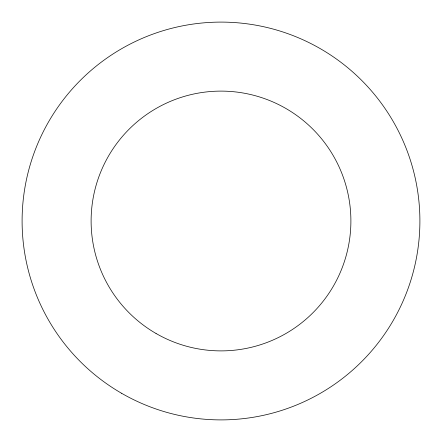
<?xml version="1.0" encoding="UTF-8"?>
<svg xmlns="http://www.w3.org/2000/svg" width="442" height="442" viewBox="0 0 442 442"><rect width="100%" height="100%" fill="white"/><g stroke="black" fill="none" stroke-linecap="round" stroke-linejoin="round"><path stroke-width="0.66" d="M121.55 393.253A198.9 198.9 0 0 0 419.9 221A198.9 198.9 0 0 0 121.55 48.747A198.9 198.9 0 0 0 121.55 393.253M156.054 333.489A129.893 129.893 0 0 0 350.893 221A129.893 129.893 0 0 0 156.054 108.511A129.893 129.893 0 0 0 156.054 333.489"/></g></svg>
